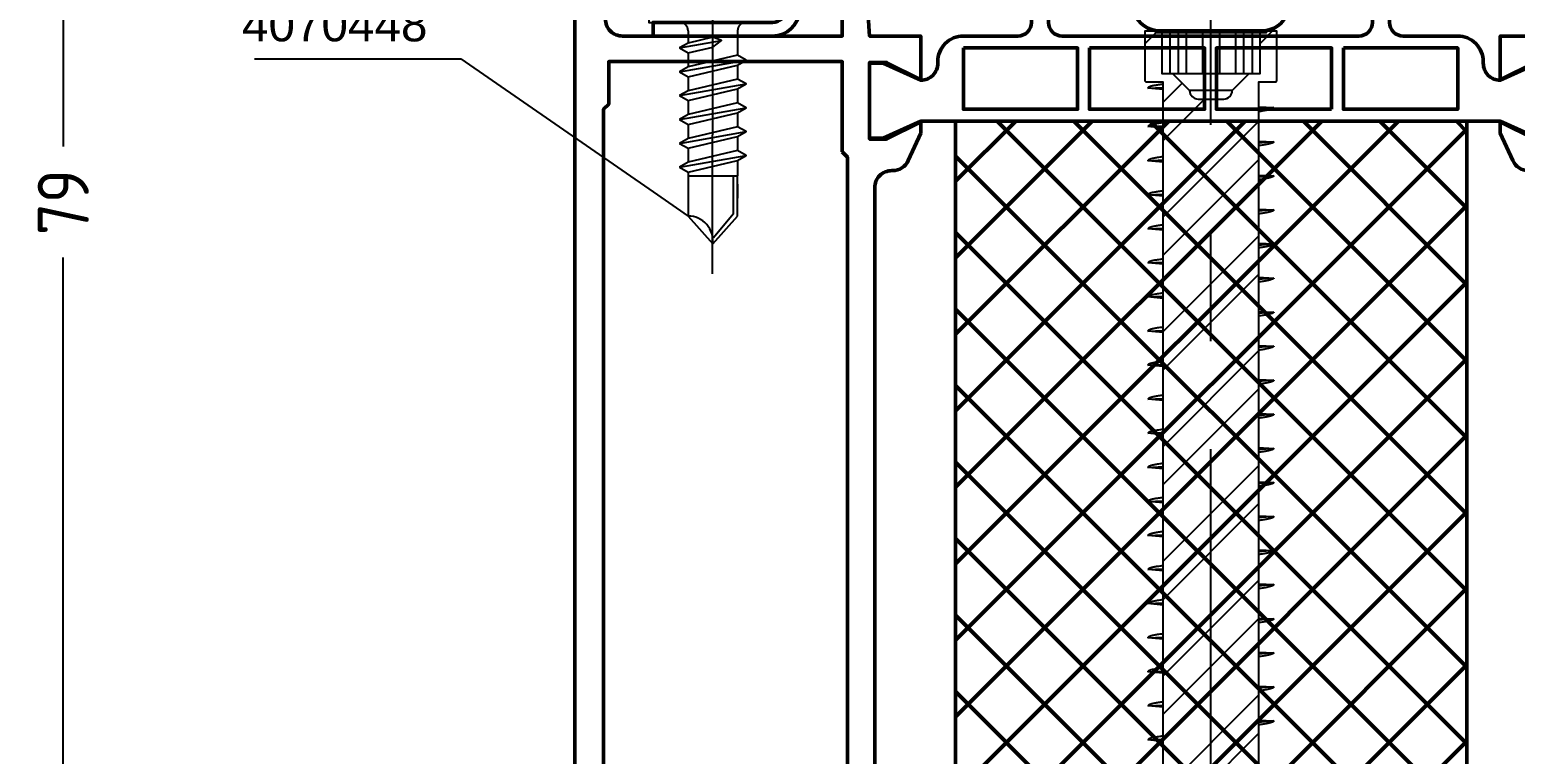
# Model space of a CAD drawing. Header units: millimetres. Extents: x 26 to 164, y 27 to 254.
# Drawn here: x 25.8 to 112.9, y 149.7 to 192.3 of the extents above; entities that cross this region are included whole.
import ezdxf

# ---------------------------------------------------------------- set-up
doc = ezdxf.new("R2010")
doc.units = ezdxf.units.MM
doc.linetypes.add('CENTER', pattern=[50.8, 31.75, -6.35, 6.35, -6.35])
doc.linetypes.add('HIDDEN', pattern=[9.525, 6.35, -3.175])
for name, color, linetype, lineweight in [('AM_5', 3, 'Continuous', 25), ('AM_C', 50, 'Continuous', 50), ('AM_S', 80, 'Continuous', 50), ('Cont2', 2, 'Continuous', 25)]:
    doc.layers.add(name, color=color, linetype=linetype, lineweight=lineweight)
doc.styles.add('HBS_DIMTEXTSTYLE', font='isocp.shx')
doc.styles.add('SWISSL', font='swissl.ttf')
doc.dimstyles.new('Konstruktionsschnitt 1-1$0', dxfattribs={"dimscale": 0, "dimtxt": 3, "dimasz": 1.5, "dimexe": 1.5, "dimexo": 1.5, "dimgap": 1.5, "dimtad": 0, "dimdsep": 46, "dimtxsty": 'HBS_DIMTEXTSTYLE', "dimblk": 'PUNKT', "dimcen": 0, "dimclrd": 3, "dimclre": 3, "dimclrt": 2, "dimadec": 1, "dimazin": 2, "dimtfac": 0.7, "dimtofl": 0, "dimtmove": 0, "dimatfit": 3, "dimfxl": 0, "dimtolj": 1, "dimtzin": 0, "dimarcsym": 0})

# ---------------------------------------------------------------- blocks, each defined once
blk = doc.blocks.new('Würth AMO T2 75x212')
h = blk.add_hatch()
h.set_pattern_fill('ANSI32', color=256, scale=0.5)
h.set_pattern_definition([(45, (-350.1254, -267.85), (-3.367596, 3.367596), []), (45, (-347.8804, -267.85), (-3.367596, 3.367596), [])])
edge = h.paths.add_edge_path()
edge.add_line((-2.805, -157.905), (2.795, -157.905))
edge.add_line((2.795, -157.905), (2.795, -3))
edge.add_line((2.795, -3), (3.8, -3))
edge.add_line((3.8, -3), (3.85, -2.95))
edge.add_line((3.85, -2.95), (3.85, 0))
edge.add_line((3.85, 0), (3.3, 0))
edge.add_line((3.3, 0), (3.25, -0.05))
edge.add_line((3.25, -0.05), (3.25, -0.1))
edge.add_line((3.25, -0.1), (2.884, -0.1))
edge.add_line((2.884, -0.1), (2.884, -2.5))
edge.add_line((2.884, -2.5), (2.25, -2.5))
edge.add_line((2.25, -2.5), (1.25, -3.5))
edge.add_arc((0.75, -3.5), 0.5, 269.99998, 359.99998, ccw=False)
edge.add_line((0.75, -4), (0, -4))
edge.add_line((0, -4), (-0.75, -4))
edge.add_arc((-0.75, -3.5), 0.5, 180, 269.99999, ccw=False)
edge.add_line((-1.25, -3.5), (-2.25, -2.5))
edge.add_line((-2.25, -2.5), (-2.884, -2.5))
edge.add_line((-2.884, -2.5), (-2.884, -0.1))
edge.add_line((-2.884, -0.1), (-3.25, -0.1))
edge.add_line((-3.25, -0.1), (-3.25, -0.05))
edge.add_line((-3.25, -0.05), (-3.3, 0))
edge.add_line((-3.3, 0), (-3.85, 0))
edge.add_line((-3.85, 0), (-3.85, -2.95))
edge.add_line((-3.85, -2.95), (-3.8, -3))
edge.add_line((-3.8, -3), (-2.805, -3))
edge.add_line((-2.805, -3), (-2.805, -157.905))
at = {"linetype": 'CENTER'}
blk.add_line((0, -157.905), (0, 3.219), dxfattribs=at)
for p, q in [((-3.85, 0), (-3.3, 0)), ((-3.85, -2.95), (-3.85, 0)), ((-3.3, 0), (3.3, 0)), ((-3.3, 0), (-3.25, -0.05)), ((-3.25, -0.05), (-3.25, -0.1)), ((-3.25, -0.1), (-2.884, -0.1)), ((-2.884, -0.1), (-2.416, -0.1)), ((-2.884, -0.1), (-2.884, -2.5)), ((-2.416, -0.1), (-2.416, -2.5)), ((-2.416, -0.1), (-1.918, -0.1)), ((-1.918, -0.1), (-1.918, -2.5)), ((-1.918, -0.1), (-1.447, -0.1)), ((-1.447, -0.1), (-1.447, -2.5)), ((-1.447, -0.1), (-0.504, -0.1)), ((-0.504, -0.1), (-0.504, -2.5)), ((-0.504, -0.1), (-0.005, -0.1)), ((-0.005, -0.1), (0.496, -0.1)), ((0.496, -0.1), (0.496, -2.5)), ((0.496, -0.1), (1.44, -0.1)), ((1.44, -0.1), (1.44, -2.5)), ((1.44, -0.1), (1.913, -0.1)), ((1.913, -0.1), (1.913, -2.5)), ((1.913, -0.1), (2.414, -0.1)), ((2.414, -0.1), (2.414, -2.5)), ((2.414, -0.1), (2.884, -0.1)), ((2.884, -0.1), (3.25, -0.1)), ((2.884, -2.5), (2.884, -0.1)), ((3.25, -0.05), (3.3, 0)), ((3.25, -0.1), (3.25, -0.05)), ((3.3, 0), (3.85, 0)), ((3.85, 0), (3.85, -2.95)), ((-2.884, -2.5), (-2.25, -2.5)), ((-2.25, -2.5), (2.25, -2.5)), ((-2.25, -2.5), (-1.25, -3.5)), ((1.25, -3.5), (2.25, -2.5)), ((2.25, -2.5), (2.884, -2.5)), ((-3.8, -3), (-3.85, -2.95)), ((-2.805, -3), (-3.8, -3)), ((-3.698, -3.356), (-2.805, -3.314)), ((-2.805, -3.439), (-3.698, -3.356)), ((-2.805, -3.189), (-2.805, -3)), ((3.8, -3), (2.795, -3)), ((2.795, -3), (2.795, -3.192)), ((2.795, -3), (2.795, -4.461)), ((3.85, -2.95), (3.8, -3)), ((-2.805, -5.45), (-2.805, -3.575)), ((1.25, -3.5), (-1.25, -3.5)), ((-0.75, -4), (0.75, -4)), ((2.795, -4.461), (3.688, -4.503)), ((3.688, -4.503), (2.795, -4.586)), ((2.795, -4.586), (2.795, -6.461)), ((-3.698, -5.617), (-2.805, -5.575)), ((-2.805, -5.7), (-3.698, -5.617)), ((-2.805, -7.45), (-2.805, -5.575)), ((2.795, -6.461), (3.688, -6.503)), ((3.688, -6.503), (2.795, -6.586)), ((2.795, -6.586), (2.795, -8.46)), ((-3.698, -7.617), (-2.805, -7.575)), ((-2.805, -7.7), (-3.698, -7.617)), ((-2.805, -9.449), (-2.805, -7.575)), ((2.795, -8.46), (3.688, -8.502)), ((3.688, -8.502), (2.795, -8.585)), ((2.795, -8.585), (2.795, -10.46)), ((-3.698, -9.617), (-2.805, -9.574)), ((-2.805, -11.449), (-2.805, -9.574)), ((-2.805, -9.699), (-3.698, -9.617)), ((2.795, -10.46), (3.688, -10.502)), ((3.688, -10.502), (2.795, -10.585)), ((2.795, -10.585), (2.795, -12.46)), ((-3.698, -11.616), (-2.805, -11.574)), ((-2.805, -11.699), (-3.698, -11.616)), ((-2.805, -13.449), (-2.805, -11.574)), ((2.795, -12.46), (3.688, -12.502)), ((3.688, -12.502), (2.795, -12.585)), ((2.795, -12.585), (2.795, -14.46)), ((-3.698, -13.616), (-2.805, -13.574)), ((-2.805, -13.699), (-3.698, -13.616)), ((-2.805, -15.448), (-2.805, -13.574)), ((2.795, -14.46), (3.688, -14.502)), ((3.688, -14.502), (2.795, -14.584)), ((2.795, -14.584), (2.795, -16.459)), ((-3.698, -15.616), (-2.805, -15.574)), ((-2.805, -15.699), (-3.698, -15.616)), ((-2.805, -17.448), (-2.805, -15.574)), ((2.795, -16.459), (3.688, -16.501)), ((3.688, -16.501), (2.795, -16.584)), ((2.795, -16.584), (2.795, -18.459)), ((-3.698, -17.615), (-2.805, -17.573)), ((-2.805, -17.698), (-3.698, -17.615)), ((-2.805, -19.448), (-2.805, -17.573)), ((2.795, -18.459), (3.688, -18.501)), ((3.688, -18.501), (2.795, -18.584)), ((2.795, -18.584), (2.795, -20.459)), ((-3.698, -19.615), (-2.805, -19.573)), ((-2.805, -19.698), (-3.698, -19.615)), ((-2.805, -21.448), (-2.805, -19.573)), ((2.795, -20.459), (3.688, -20.501)), ((3.688, -20.501), (2.795, -20.584)), ((2.795, -20.584), (2.795, -22.458)), ((-3.698, -21.615), (-2.805, -21.573)), ((-2.805, -21.698), (-3.698, -21.615)), ((-2.805, -23.447), (-2.805, -21.573)), ((2.795, -22.458), (3.688, -22.501)), ((3.688, -22.501), (2.795, -22.583)), ((2.795, -22.583), (2.795, -24.458)), ((-3.698, -23.615), (-2.805, -23.572)), ((-2.805, -23.698), (-3.698, -23.615)), ((-2.805, -25.447), (-2.805, -23.572)), ((2.795, -24.458), (3.688, -24.5)), ((3.688, -24.5), (2.795, -24.583)), ((2.795, -24.583), (2.795, -26.458)), ((-3.698, -25.614), (-2.805, -25.572)), ((-2.805, -25.697), (-3.698, -25.614)), ((-2.805, -27.447), (-2.805, -25.572)), ((2.795, -26.458), (3.688, -26.5)), ((3.688, -26.5), (2.795, -26.583)), ((2.795, -26.583), (2.795, -28.458)), ((-3.698, -27.614), (-2.805, -27.572)), ((-2.805, -27.697), (-3.698, -27.614)), ((-2.805, -29.447), (-2.805, -27.572)), ((2.795, -28.458), (3.688, -28.5)), ((3.688, -28.5), (2.795, -28.582)), ((2.795, -28.582), (2.795, -30.457)), ((-3.698, -29.614), (-2.805, -29.572)), ((-2.805, -29.697), (-3.698, -29.614)), ((-2.805, -31.446), (-2.805, -29.572)), ((2.795, -30.457), (3.688, -30.499)), ((3.688, -30.499), (2.795, -30.582)), ((2.795, -30.582), (2.795, -32.457)), ((-3.698, -31.613), (-2.805, -31.571)), ((-2.805, -31.696), (-3.698, -31.613)), ((-2.805, -33.446), (-2.805, -31.571)), ((2.795, -32.457), (3.688, -32.499)), ((3.688, -32.499), (2.795, -32.582)), ((2.795, -32.582), (2.795, -34.457)), ((-3.698, -33.613), (-2.805, -33.571)), ((-2.805, -33.696), (-3.698, -33.613)), ((-2.805, -35.446), (-2.805, -33.571)), ((2.795, -34.457), (3.688, -34.499)), ((3.688, -34.499), (2.795, -34.582)), ((2.795, -34.582), (2.795, -36.457)), ((-3.698, -35.613), (-2.805, -35.571)), ((-2.805, -35.696), (-3.698, -35.613)), ((-2.805, -37.445), (-2.805, -35.571)), ((2.795, -36.457), (3.688, -36.499)), ((3.688, -36.499), (2.795, -36.581)), ((2.795, -36.581), (2.795, -38.456)), ((-3.698, -37.613), (-2.805, -37.57)), ((-2.805, -37.696), (-3.698, -37.613)), ((-2.805, -39.445), (-2.805, -37.57)), ((2.795, -38.456), (3.688, -38.498)), ((3.688, -38.498), (2.795, -38.581)), ((2.795, -38.581), (2.795, -40.456)), ((-3.698, -39.612), (-2.805, -39.57)), ((-2.805, -39.695), (-3.698, -39.612)), ((-2.805, -41.445), (-2.805, -39.57)), ((2.795, -40.456), (3.688, -40.498)), ((3.688, -40.498), (2.795, -40.581)), ((2.795, -40.581), (2.795, -42.456)), ((-3.698, -41.612), (-2.805, -41.57)), ((-2.805, -41.695), (-3.698, -41.612)), ((-2.805, -43.445), (-2.805, -41.57))]:
    blk.add_line(p, q)
blk.add_lwpolyline([(-2.805, -157.905), (-2.805, -3), (-3.8, -3), (-3.85, -2.95), (-3.85, 0), (-3.3, 0), (-3.25, -0.05), (-3.25, -0.1), (-2.884, -0.1), (-2.884, -2.5), (-2.25, -2.5), (-1.25, -3.5, 0.414214), (-0.75, -4), (0, -4), (0.75, -4, 0.414214), (1.25, -3.5), (2.25, -2.5), (2.884, -2.5), (2.884, -0.1), (3.25, -0.1), (3.25, -0.05), (3.3, 0), (3.85, 0), (3.85, -2.95), (3.8, -3), (2.795, -3), (2.795, -157.905)], format="xyb")
at = {"flags": 128}
for points in [[(-2.805, -3.129), (-2.875, -3.138), (-2.942, -3.148), (-3.007, -3.157), (-3.069, -3.166), (-3.129, -3.176), (-3.186, -3.185), (-3.24, -3.194), (-3.291, -3.204), (-3.34, -3.213), (-3.385, -3.223), (-3.428, -3.232), (-3.468, -3.242), (-3.504, -3.251), (-3.538, -3.261), (-3.568, -3.27), (-3.595, -3.28), (-3.619, -3.289), (-3.64, -3.299), (-3.658, -3.308), (-3.673, -3.318), (-3.684, -3.327), (-3.692, -3.337), (-3.697, -3.347), (-3.698, -3.356)], [(3.688, -4.503), (3.686, -4.513), (3.681, -4.522), (3.673, -4.532), (3.662, -4.542), (3.647, -4.552), (3.629, -4.561), (3.608, -4.571), (3.584, -4.581), (3.557, -4.591), (3.527, -4.6), (3.493, -4.61), (3.457, -4.62), (3.417, -4.63), (3.375, -4.64), (3.329, -4.65), (3.281, -4.66), (3.23, -4.67), (3.176, -4.68), (3.119, -4.69), (3.059, -4.7), (2.997, -4.71), (2.933, -4.72), (2.865, -4.73), (2.795, -4.74)], [(-2.805, -5.39), (-2.875, -5.399), (-2.942, -5.409), (-3.007, -5.418), (-3.069, -5.427), (-3.129, -5.437), (-3.186, -5.446), (-3.24, -5.455), (-3.291, -5.465), (-3.34, -5.474), (-3.385, -5.483), (-3.428, -5.493), (-3.468, -5.502), (-3.504, -5.512), (-3.538, -5.521), (-3.568, -5.531), (-3.595, -5.54), (-3.619, -5.55), (-3.64, -5.559), (-3.658, -5.569), (-3.673, -5.579), (-3.684, -5.588), (-3.692, -5.598), (-3.697, -5.607), (-3.698, -5.617)], [(3.688, -6.503), (3.686, -6.512), (3.681, -6.522), (3.673, -6.532), (3.662, -6.542), (3.647, -6.551), (3.629, -6.561), (3.608, -6.571), (3.584, -6.581), (3.557, -6.59), (3.527, -6.6), (3.493, -6.61), (3.457, -6.62), (3.417, -6.63), (3.375, -6.64), (3.329, -6.65), (3.281, -6.659), (3.23, -6.669), (3.176, -6.679), (3.119, -6.689), (3.059, -6.699), (2.997, -6.709), (2.933, -6.719), (2.865, -6.729), (2.795, -6.739)], [(-2.805, -7.39), (-2.875, -7.399), (-2.942, -7.408), (-3.007, -7.418), (-3.069, -7.427), (-3.129, -7.436), (-3.186, -7.446), (-3.24, -7.455), (-3.291, -7.464), (-3.34, -7.474), (-3.385, -7.483), (-3.428, -7.493), (-3.468, -7.502), (-3.504, -7.512), (-3.538, -7.521), (-3.568, -7.531), (-3.595, -7.54), (-3.619, -7.55), (-3.64, -7.559), (-3.658, -7.569), (-3.673, -7.578), (-3.684, -7.588), (-3.692, -7.598), (-3.697, -7.607), (-3.698, -7.617)], [(3.688, -8.502), (3.686, -8.512), (3.681, -8.522), (3.673, -8.532), (3.662, -8.541), (3.647, -8.551), (3.629, -8.561), (3.608, -8.571), (3.584, -8.58), (3.557, -8.59), (3.527, -8.6), (3.493, -8.61), (3.457, -8.62), (3.417, -8.629), (3.375, -8.639), (3.329, -8.649), (3.281, -8.659), (3.23, -8.669), (3.176, -8.679), (3.119, -8.689), (3.059, -8.699), (2.997, -8.709), (2.933, -8.719), (2.865, -8.729), (2.795, -8.739)], [(-2.805, -9.389), (-2.875, -9.399), (-2.942, -9.408), (-3.007, -9.417), (-3.069, -9.427), (-3.129, -9.436), (-3.186, -9.445), (-3.24, -9.455), (-3.291, -9.464), (-3.34, -9.474), (-3.385, -9.483), (-3.428, -9.492), (-3.468, -9.502), (-3.504, -9.511), (-3.538, -9.521), (-3.568, -9.53), (-3.595, -9.54), (-3.619, -9.549), (-3.64, -9.559), (-3.658, -9.568), (-3.673, -9.578), (-3.684, -9.588), (-3.692, -9.597), (-3.697, -9.607), (-3.698, -9.617)], [(3.688, -10.502), (3.686, -10.512), (3.681, -10.522), (3.673, -10.531), (3.662, -10.541), (3.647, -10.551), (3.629, -10.56), (3.608, -10.57), (3.584, -10.58), (3.557, -10.59), (3.527, -10.6), (3.493, -10.609), (3.457, -10.619), (3.417, -10.629), (3.375, -10.639), (3.329, -10.649), (3.281, -10.659), (3.23, -10.669), (3.176, -10.679), (3.119, -10.689), (3.059, -10.699), (2.997, -10.709), (2.933, -10.719), (2.865, -10.729), (2.795, -10.739)], [(-2.805, -11.389), (-2.875, -11.398), (-2.942, -11.408), (-3.007, -11.417), (-3.069, -11.426), (-3.129, -11.436), (-3.186, -11.445), (-3.24, -11.454), (-3.291, -11.464), (-3.34, -11.473), (-3.385, -11.483), (-3.428, -11.492), (-3.468, -11.502), (-3.504, -11.511), (-3.538, -11.521), (-3.568, -11.53), (-3.595, -11.54), (-3.619, -11.549), (-3.64, -11.559), (-3.658, -11.568), (-3.673, -11.578), (-3.684, -11.587), (-3.692, -11.597), (-3.697, -11.607), (-3.698, -11.616)], [(3.688, -12.502), (3.686, -12.512), (3.681, -12.521), (3.673, -12.531), (3.662, -12.541), (3.647, -12.55), (3.629, -12.56), (3.608, -12.57), (3.584, -12.58), (3.557, -12.59), (3.527, -12.599), (3.493, -12.609), (3.457, -12.619), (3.417, -12.629), (3.375, -12.639), (3.329, -12.649), (3.281, -12.659), (3.23, -12.669), (3.176, -12.678), (3.119, -12.688), (3.059, -12.698), (2.997, -12.708), (2.933, -12.718), (2.865, -12.728), (2.795, -12.738)], [(-2.805, -13.389), (-2.875, -13.398), (-2.942, -13.407), (-3.007, -13.417), (-3.069, -13.426), (-3.129, -13.435), (-3.186, -13.445), (-3.24, -13.454), (-3.291, -13.464), (-3.34, -13.473), (-3.385, -13.482), (-3.428, -13.492), (-3.468, -13.501), (-3.504, -13.511), (-3.538, -13.52), (-3.568, -13.53), (-3.595, -13.539), (-3.619, -13.549), (-3.64, -13.558), (-3.658, -13.568), (-3.673, -13.577), (-3.684, -13.587), (-3.692, -13.597), (-3.697, -13.606), (-3.698, -13.616)], [(3.688, -14.502), (3.686, -14.511), (3.681, -14.521), (3.673, -14.531), (3.662, -14.54), (3.647, -14.55), (3.629, -14.56), (3.608, -14.57), (3.584, -14.579), (3.557, -14.589), (3.527, -14.599), (3.493, -14.609), (3.457, -14.619), (3.417, -14.629), (3.375, -14.639), (3.329, -14.648), (3.281, -14.658), (3.23, -14.668), (3.176, -14.678), (3.119, -14.688), (3.059, -14.698), (2.997, -14.708), (2.933, -14.718), (2.865, -14.728), (2.795, -14.738)], [(-2.805, -15.389), (-2.875, -15.398), (-2.942, -15.407), (-3.007, -15.416), (-3.069, -15.426), (-3.129, -15.435), (-3.186, -15.445), (-3.24, -15.454), (-3.291, -15.463), (-3.34, -15.473), (-3.385, -15.482), (-3.428, -15.492), (-3.468, -15.501), (-3.504, -15.51), (-3.538, -15.52), (-3.568, -15.529), (-3.595, -15.539), (-3.619, -15.548), (-3.64, -15.558), (-3.658, -15.568), (-3.673, -15.577), (-3.684, -15.587), (-3.692, -15.596), (-3.697, -15.606), (-3.698, -15.616)], [(3.688, -16.501), (3.686, -16.511), (3.681, -16.521), (3.673, -16.53), (3.662, -16.54), (3.647, -16.55), (3.629, -16.56), (3.608, -16.569), (3.584, -16.579), (3.557, -16.589), (3.527, -16.599), (3.493, -16.609), (3.457, -16.619), (3.417, -16.628), (3.375, -16.638), (3.329, -16.648), (3.281, -16.658), (3.23, -16.668), (3.176, -16.678), (3.119, -16.688), (3.059, -16.698), (2.997, -16.708), (2.933, -16.718), (2.865, -16.728), (2.795, -16.738)], [(-2.805, -17.388), (-2.875, -17.398), (-2.942, -17.407), (-3.007, -17.416), (-3.069, -17.426), (-3.129, -17.435), (-3.186, -17.444), (-3.24, -17.454), (-3.291, -17.463), (-3.34, -17.472), (-3.385, -17.482), (-3.428, -17.491), (-3.468, -17.501), (-3.504, -17.51), (-3.538, -17.52), (-3.568, -17.529), (-3.595, -17.539), (-3.619, -17.548), (-3.64, -17.558), (-3.658, -17.567), (-3.673, -17.577), (-3.684, -17.587), (-3.692, -17.596), (-3.697, -17.606), (-3.698, -17.615)], [(3.688, -18.501), (3.686, -18.511), (3.681, -18.52), (3.673, -18.53), (3.662, -18.54), (3.647, -18.55), (3.629, -18.559), (3.608, -18.569), (3.584, -18.579), (3.557, -18.589), (3.527, -18.599), (3.493, -18.608), (3.457, -18.618), (3.417, -18.628), (3.375, -18.638), (3.329, -18.648), (3.281, -18.658), (3.23, -18.668), (3.176, -18.678), (3.119, -18.688), (3.059, -18.698), (2.997, -18.708), (2.933, -18.718), (2.865, -18.728), (2.795, -18.738)], [(-2.805, -19.388), (-2.875, -19.397), (-2.942, -19.407), (-3.007, -19.416), (-3.069, -19.425), (-3.129, -19.435), (-3.186, -19.444), (-3.24, -19.453), (-3.291, -19.463), (-3.34, -19.472), (-3.385, -19.482), (-3.428, -19.491), (-3.468, -19.5), (-3.504, -19.51), (-3.538, -19.519), (-3.568, -19.529), (-3.595, -19.538), (-3.619, -19.548), (-3.64, -19.557), (-3.658, -19.567), (-3.673, -19.577), (-3.684, -19.586), (-3.692, -19.596), (-3.697, -19.605), (-3.698, -19.615)], [(3.688, -20.501), (3.686, -20.51), (3.681, -20.52), (3.673, -20.53), (3.662, -20.54), (3.647, -20.549), (3.629, -20.559), (3.608, -20.569), (3.584, -20.579), (3.557, -20.588), (3.527, -20.598), (3.493, -20.608), (3.457, -20.618), (3.417, -20.628), (3.375, -20.638), (3.329, -20.648), (3.281, -20.658), (3.23, -20.667), (3.176, -20.677), (3.119, -20.687), (3.059, -20.697), (2.997, -20.707), (2.933, -20.717), (2.865, -20.727), (2.795, -20.737)], [(-2.805, -21.388), (-2.875, -21.397), (-2.942, -21.406), (-3.007, -21.416), (-3.069, -21.425), (-3.129, -21.434), (-3.186, -21.444), (-3.24, -21.453), (-3.291, -21.462), (-3.34, -21.472), (-3.385, -21.481), (-3.428, -21.491), (-3.468, -21.5), (-3.504, -21.51), (-3.538, -21.519), (-3.568, -21.529), (-3.595, -21.538), (-3.619, -21.548), (-3.64, -21.557), (-3.658, -21.567), (-3.673, -21.576), (-3.684, -21.586), (-3.692, -21.596), (-3.697, -21.605), (-3.698, -21.615)], [(3.688, -22.501), (3.686, -22.51), (3.681, -22.52), (3.673, -22.53), (3.662, -22.539), (3.647, -22.549), (3.629, -22.559), (3.608, -22.569), (3.584, -22.578), (3.557, -22.588), (3.527, -22.598), (3.493, -22.608), (3.457, -22.618), (3.417, -22.628), (3.375, -22.637), (3.329, -22.647), (3.281, -22.657), (3.23, -22.667), (3.176, -22.677), (3.119, -22.687), (3.059, -22.697), (2.997, -22.707), (2.933, -22.717), (2.865, -22.727), (2.795, -22.737)], [(-2.805, -23.387), (-2.875, -23.397), (-2.942, -23.406), (-3.007, -23.415), (-3.069, -23.425), (-3.129, -23.434), (-3.186, -23.443), (-3.24, -23.453), (-3.291, -23.462), (-3.34, -23.472), (-3.385, -23.481), (-3.428, -23.49), (-3.468, -23.5), (-3.504, -23.509), (-3.538, -23.519), (-3.568, -23.528), (-3.595, -23.538), (-3.619, -23.547), (-3.64, -23.557), (-3.658, -23.566), (-3.673, -23.576), (-3.684, -23.586), (-3.692, -23.595), (-3.697, -23.605), (-3.698, -23.615)], [(3.688, -24.5), (3.686, -24.51), (3.681, -24.52), (3.673, -24.529), (3.662, -24.539), (3.647, -24.549), (3.629, -24.559), (3.608, -24.568), (3.584, -24.578), (3.557, -24.588), (3.527, -24.598), (3.493, -24.608), (3.457, -24.617), (3.417, -24.627), (3.375, -24.637), (3.329, -24.647), (3.281, -24.657), (3.23, -24.667), (3.176, -24.677), (3.119, -24.687), (3.059, -24.697), (2.997, -24.707), (2.933, -24.717), (2.865, -24.727), (2.795, -24.737)], [(-2.805, -25.387), (-2.875, -25.396), (-2.942, -25.406), (-3.007, -25.415), (-3.069, -25.424), (-3.129, -25.434), (-3.186, -25.443), (-3.24, -25.452), (-3.291, -25.462), (-3.34, -25.471), (-3.385, -25.481), (-3.428, -25.49), (-3.468, -25.5), (-3.504, -25.509), (-3.538, -25.519), (-3.568, -25.528), (-3.595, -25.538), (-3.619, -25.547), (-3.64, -25.557), (-3.658, -25.566), (-3.673, -25.576), (-3.684, -25.585), (-3.692, -25.595), (-3.697, -25.605), (-3.698, -25.614)], [(3.688, -26.5), (3.686, -26.51), (3.681, -26.519), (3.673, -26.529), (3.662, -26.539), (3.647, -26.548), (3.629, -26.558), (3.608, -26.568), (3.584, -26.578), (3.557, -26.588), (3.527, -26.597), (3.493, -26.607), (3.457, -26.617), (3.417, -26.627), (3.375, -26.637), (3.329, -26.647), (3.281, -26.657), (3.23, -26.667), (3.176, -26.677), (3.119, -26.686), (3.059, -26.696), (2.997, -26.706), (2.933, -26.716), (2.865, -26.726), (2.795, -26.736)], [(-2.805, -27.387), (-2.875, -27.396), (-2.942, -27.405), (-3.007, -27.415), (-3.069, -27.424), (-3.129, -27.433), (-3.186, -27.443), (-3.24, -27.452), (-3.291, -27.462), (-3.34, -27.471), (-3.385, -27.48), (-3.428, -27.49), (-3.468, -27.499), (-3.504, -27.509), (-3.538, -27.518), (-3.568, -27.528), (-3.595, -27.537), (-3.619, -27.547), (-3.64, -27.556), (-3.658, -27.566), (-3.673, -27.576), (-3.684, -27.585), (-3.692, -27.595), (-3.697, -27.604), (-3.698, -27.614)], [(3.688, -28.5), (3.686, -28.509), (3.681, -28.519), (3.673, -28.529), (3.662, -28.538), (3.647, -28.548), (3.629, -28.558), (3.608, -28.568), (3.584, -28.578), (3.557, -28.587), (3.527, -28.597), (3.493, -28.607), (3.457, -28.617), (3.417, -28.627), (3.375, -28.637), (3.329, -28.646), (3.281, -28.656), (3.23, -28.666), (3.176, -28.676), (3.119, -28.686), (3.059, -28.696), (2.997, -28.706), (2.933, -28.716), (2.865, -28.726), (2.795, -28.736)], [(-2.805, -29.387), (-2.875, -29.396), (-2.942, -29.405), (-3.007, -29.415), (-3.069, -29.424), (-3.129, -29.433), (-3.186, -29.443), (-3.24, -29.452), (-3.291, -29.461), (-3.34, -29.471), (-3.385, -29.48), (-3.428, -29.49), (-3.468, -29.499), (-3.504, -29.509), (-3.538, -29.518), (-3.568, -29.527), (-3.595, -29.537), (-3.619, -29.547), (-3.64, -29.556), (-3.658, -29.566), (-3.673, -29.575), (-3.684, -29.585), (-3.692, -29.594), (-3.697, -29.604), (-3.698, -29.614)], [(3.688, -30.499), (3.686, -30.509), (3.681, -30.519), (3.673, -30.528), (3.662, -30.538), (3.647, -30.548), (3.629, -30.558), (3.608, -30.567), (3.584, -30.577), (3.557, -30.587), (3.527, -30.597), (3.493, -30.607), (3.457, -30.617), (3.417, -30.626), (3.375, -30.636), (3.329, -30.646), (3.281, -30.656), (3.23, -30.666), (3.176, -30.676), (3.119, -30.686), (3.059, -30.696), (2.997, -30.706), (2.933, -30.716), (2.865, -30.726), (2.795, -30.736)], [(-2.805, -31.386), (-2.875, -31.396), (-2.942, -31.405), (-3.007, -31.414), (-3.069, -31.424), (-3.129, -31.433), (-3.186, -31.442), (-3.24, -31.452), (-3.291, -31.461), (-3.34, -31.47), (-3.385, -31.48), (-3.428, -31.489), (-3.468, -31.499), (-3.504, -31.508), (-3.538, -31.518), (-3.568, -31.527), (-3.595, -31.537), (-3.619, -31.546), (-3.64, -31.556), (-3.658, -31.565), (-3.673, -31.575), (-3.684, -31.585), (-3.692, -31.594), (-3.697, -31.604), (-3.698, -31.613)], [(3.688, -32.499), (3.686, -32.509), (3.681, -32.519), (3.673, -32.528), (3.662, -32.538), (3.647, -32.548), (3.629, -32.557), (3.608, -32.567), (3.584, -32.577), (3.557, -32.587), (3.527, -32.597), (3.493, -32.606), (3.457, -32.616), (3.417, -32.626), (3.375, -32.636), (3.329, -32.646), (3.281, -32.656), (3.23, -32.666), (3.176, -32.676), (3.119, -32.686), (3.059, -32.696), (2.997, -32.706), (2.933, -32.716), (2.865, -32.726), (2.795, -32.736)], [(-2.805, -33.386), (-2.875, -33.395), (-2.942, -33.405), (-3.007, -33.414), (-3.069, -33.423), (-3.129, -33.433), (-3.186, -33.442), (-3.24, -33.451), (-3.291, -33.461), (-3.34, -33.47), (-3.385, -33.48), (-3.428, -33.489), (-3.468, -33.498), (-3.504, -33.508), (-3.538, -33.517), (-3.568, -33.527), (-3.595, -33.536), (-3.619, -33.546), (-3.64, -33.556), (-3.658, -33.565), (-3.673, -33.575), (-3.684, -33.584), (-3.692, -33.594), (-3.697, -33.604), (-3.698, -33.613)], [(3.688, -34.499), (3.686, -34.509), (3.681, -34.518), (3.673, -34.528), (3.662, -34.538), (3.647, -34.547), (3.629, -34.557), (3.608, -34.567), (3.584, -34.577), (3.557, -34.586), (3.527, -34.596), (3.493, -34.606), (3.457, -34.616), (3.417, -34.626), (3.375, -34.636), (3.329, -34.646), (3.281, -34.656), (3.23, -34.665), (3.176, -34.675), (3.119, -34.685), (3.059, -34.695), (2.997, -34.705), (2.933, -34.715), (2.865, -34.725), (2.795, -34.735)], [(-2.805, -35.386), (-2.875, -35.395), (-2.942, -35.404), (-3.007, -35.414), (-3.069, -35.423), (-3.129, -35.432), (-3.186, -35.442), (-3.24, -35.451), (-3.291, -35.46), (-3.34, -35.47), (-3.385, -35.479), (-3.428, -35.489), (-3.468, -35.498), (-3.504, -35.508), (-3.538, -35.517), (-3.568, -35.527), (-3.595, -35.536), (-3.619, -35.546), (-3.64, -35.555), (-3.658, -35.565), (-3.673, -35.574), (-3.684, -35.584), (-3.692, -35.594), (-3.697, -35.603), (-3.698, -35.613)], [(3.688, -36.499), (3.686, -36.508), (3.681, -36.518), (3.673, -36.528), (3.662, -36.537), (3.647, -36.547), (3.629, -36.557), (3.608, -36.567), (3.584, -36.576), (3.557, -36.586), (3.527, -36.596), (3.493, -36.606), (3.457, -36.616), (3.417, -36.626), (3.375, -36.635), (3.329, -36.645), (3.281, -36.655), (3.23, -36.665), (3.176, -36.675), (3.119, -36.685), (3.059, -36.695), (2.997, -36.705), (2.933, -36.715), (2.865, -36.725), (2.795, -36.735)], [(-2.805, -37.385), (-2.875, -37.395), (-2.942, -37.404), (-3.007, -37.413), (-3.069, -37.423), (-3.129, -37.432), (-3.186, -37.441), (-3.24, -37.451), (-3.291, -37.46), (-3.34, -37.47), (-3.385, -37.479), (-3.428, -37.488), (-3.468, -37.498), (-3.504, -37.507), (-3.538, -37.517), (-3.568, -37.526), (-3.595, -37.536), (-3.619, -37.545), (-3.64, -37.555), (-3.658, -37.565), (-3.673, -37.574), (-3.684, -37.584), (-3.692, -37.593), (-3.697, -37.603), (-3.698, -37.613)], [(3.688, -38.498), (3.686, -38.508), (3.681, -38.518), (3.673, -38.527), (3.662, -38.537), (3.647, -38.547), (3.629, -38.557), (3.608, -38.566), (3.584, -38.576), (3.557, -38.586), (3.527, -38.596), (3.493, -38.606), (3.457, -38.615), (3.417, -38.625), (3.375, -38.635), (3.329, -38.645), (3.281, -38.655), (3.23, -38.665), (3.176, -38.675), (3.119, -38.685), (3.059, -38.695), (2.997, -38.705), (2.933, -38.715), (2.865, -38.725), (2.795, -38.735)], [(-2.805, -39.385), (-2.875, -39.394), (-2.942, -39.404), (-3.007, -39.413), (-3.069, -39.422), (-3.129, -39.432), (-3.186, -39.441), (-3.24, -39.451), (-3.291, -39.46), (-3.34, -39.469), (-3.385, -39.479), (-3.428, -39.488), (-3.468, -39.498), (-3.504, -39.507), (-3.538, -39.517), (-3.568, -39.526), (-3.595, -39.536), (-3.619, -39.545), (-3.64, -39.555), (-3.658, -39.564), (-3.673, -39.574), (-3.684, -39.583), (-3.692, -39.593), (-3.697, -39.603), (-3.698, -39.612)], [(3.688, -40.498), (3.686, -40.508), (3.681, -40.517), (3.673, -40.527), (3.662, -40.537), (3.647, -40.547), (3.629, -40.556), (3.608, -40.566), (3.584, -40.576), (3.557, -40.586), (3.527, -40.595), (3.493, -40.605), (3.457, -40.615), (3.417, -40.625), (3.375, -40.635), (3.329, -40.645), (3.281, -40.655), (3.23, -40.665), (3.176, -40.675), (3.119, -40.685), (3.059, -40.695), (2.997, -40.705), (2.933, -40.715), (2.865, -40.725), (2.795, -40.735)], [(-2.805, -41.385), (-2.875, -41.394), (-2.942, -41.404), (-3.007, -41.413), (-3.069, -41.422), (-3.129, -41.432), (-3.186, -41.441), (-3.24, -41.45), (-3.291, -41.46), (-3.34, -41.469), (-3.385, -41.478), (-3.428, -41.488), (-3.468, -41.497), (-3.504, -41.507), (-3.538, -41.516), (-3.568, -41.526), (-3.595, -41.535), (-3.619, -41.545), (-3.64, -41.554), (-3.658, -41.564), (-3.673, -41.574), (-3.684, -41.583), (-3.692, -41.593), (-3.697, -41.602), (-3.698, -41.612)]]:
    blk.add_lwpolyline(points, dxfattribs=at)
for centre, start, end in [((-0.75, -3.5), 179.99999, 269.99999), ((0.75, -3.5), 269.99999, 359.99999)]:
    blk.add_arc(centre, 0.5, start, end)
blk = doc.blocks.new('PUNKT')
at = {"color": 0, "linetype": 'Continuous'}
blk.add_line((-0.5, 0), (-1, 0), dxfattribs=at)
at = {"color": 0, "linetype": 'Continuous', "const_width": 0.5}
blk.add_lwpolyline([(-0.25, 0, 1), (0.25, 0, 1)], format="xyb", close=True, dxfattribs=at)
blk = doc.blocks.new('*D21')
at = {"layer": 'AM_5', "color": 3, "lineweight": -2, "transparency": 16777216}
for p, q in [((57.341, 221.384), (26.241, 221.384)), ((27.741, 219.884), (27.741, 185.392)), ((27.741, 143.884), (27.741, 178.877)), ((56.241, 142.384), (26.241, 142.384))]:
    blk.add_line(p, q, dxfattribs=at)
at = {"layer": 'AM_5', "color": 3, "lineweight": -2, "transparency": 16777216, "xscale": 1.5, "yscale": 1.5, "zscale": 1.5}
for p, rotation in [((27.741, 221.384), 90), ((27.741, 142.384), 270)]:
    blk.add_blockref('PUNKT', p, dxfattribs=dict(at, rotation=rotation))
at = {"layer": 'AM_5', "color": 2, "transparency": 16777216, "insert": (27.741, 182.134), "char_height": 3, "attachment_point": 5, "rotation": 90, "style": 'HBS_DIMTEXTSTYLE'}
blk.add_mtext('\\A1;79', dxfattribs=at)
blk = doc.blocks.new('WS4070448')
at = {"linetype": 'CENTER'}
blk.add_line((46.715, 172.661), (46.731, 191.721), dxfattribs=at)
at = {"linetype": 'HIDDEN'}
for p, q in [((45.759, 188.755), (45.759, 190.139)), ((46.171, 188.755), (46.171, 190.028)), ((47.29, 188.755), (47.29, 190.028)), ((47.703, 188.755), (47.703, 190.139))]:
    blk.add_line(p, q, dxfattribs=at)
for p, q in [((45.281, 178.421), (45.281, 176.058)), ((45.281, 178.421), (48.181, 178.421)), ((48.181, 176.058), (48.181, 178.421)), ((45.281, 176.058), (46.731, 174.421)), ((46.731, 174.421), (48.181, 176.058))]:
    blk.add_line(p, q)
blk.add_lwpolyline([(50.054, 189.175, 0.314856), (43.408, 189.175, 0.244912), (42.981, 188.355), (42.981, 187.421), (50.481, 187.421), (50.481, 188.355, 0.244912), (50.054, 189.175, 0.138291)], format="xyb")
for points in [[(45.081, 189.982), (45.081, 188.755)], [(48.381, 189.982), (48.381, 188.755)], [(45.081, 188.755), (46.731, 188.312)], [(48.381, 188.755), (46.731, 188.312)]]:
    blk.add_lwpolyline(points, dxfattribs=at)
for points in [[(44.781, 185.921), (45.281, 185.633), (46.731, 185.976), (47.231, 186.353), (46.731, 186.554), (45.281, 186.21)], [(44.781, 184.521), (45.281, 184.233), (48.181, 184.92), (48.681, 185.209), (48.181, 185.498), (45.281, 184.81)], [(44.781, 183.121), (45.281, 182.833), (48.181, 183.52), (48.681, 183.809), (48.181, 184.098), (45.281, 183.41)], [(44.781, 181.721), (45.281, 181.433), (48.181, 182.12), (48.681, 182.409), (48.181, 182.698), (45.281, 182.01)], [(44.781, 180.321), (45.281, 180.033), (48.181, 180.72), (48.681, 181.009), (48.181, 181.298), (45.281, 180.61)], [(44.781, 178.921), (45.281, 178.633), (48.181, 179.32), (48.681, 179.609), (48.181, 179.898), (45.281, 179.21)]]:
    blk.add_lwpolyline(points, close=True)
for points in [[(45.281, 186.921), (45.281, 186.21)], [(48.181, 186.921), (48.181, 185.498)], [(44.781, 185.921), (47.231, 186.353)], [(45.281, 185.633), (45.281, 185.21)], [(45.281, 185.633), (45.281, 184.81)], [(45.281, 185.633), (45.281, 184.81)], [(44.781, 184.521), (48.681, 185.209)], [(48.181, 184.92), (48.181, 184.098)], [(45.281, 184.233), (45.281, 183.41)], [(44.781, 183.121), (48.681, 183.809)], [(48.181, 183.52), (48.181, 182.698)], [(44.781, 181.721), (48.681, 182.409)], [(45.281, 182.833), (45.281, 182.01)], [(45.281, 181.433), (45.281, 180.61)], [(48.181, 182.12), (48.181, 181.298)], [(44.781, 180.321), (48.681, 181.009)], [(48.181, 180.72), (48.181, 179.898)], [(44.781, 178.921), (48.681, 179.609)], [(45.281, 180.033), (45.281, 179.21)], [(48.181, 179.32), (48.181, 178.421)], [(45.281, 178.633), (45.281, 178.421)], [(47.931, 178.421), (47.931, 176.174), (46.764, 174.776)], [(48.181, 177.92), (48.181, 177.098)], [(45.281, 177.233), (45.281, 176.41)]]:
    blk.add_lwpolyline(points)
for centre, radius, start, end in [((45.141, 191.259), 1.279, 267.28485, 298.88724), ((46.731, 192.914), 2.94, 250.69884, 289.30116), ((48.32, 191.259), 1.279, 241.11276, 272.71515), ((45.42, 189.912), 1.206, 253.66426, 286.33574), ((46.731, 198.836), 10.128, 264.49478, 275.50522), ((48.042, 189.912), 1.206, 253.66426, 286.33574)]:
    blk.add_arc(centre, radius, start, end, dxfattribs=at)
for centre, radius, start, end in [((44.781, 186.921), 0.5, 0, 90), ((48.681, 186.921), 0.5, 90, 180), ((45.272, 174.589), 1.468, 353.42435, 89.66881)]:
    blk.add_arc(centre, radius, start, end)
blk = doc.blocks.new('*S56')
at = {"layer": 'AM_5', "color": 3}
for p, q in [((38.959, 190.543), (51.063, 190.543)), ((51.063, 190.543), (62.339, 182.743))]:
    blk.add_line(p, q, dxfattribs=at)
at = {"layer": 'AM_5', "color": 3, "linetype": 'Continuous'}
blk.add_line((62.339, 182.743), (64.395, 181.321), dxfattribs=at)
at = {"layer": 'AM_5', "color": 2, "insert": (49.104, 191.543), "char_height": 2, "attachment_point": 9, "style": 'SWISSL'}
blk.add_mtext('4070448', dxfattribs=at)
blk = doc.blocks.new('WI4090186')
at = {"layer": 'AM_C'}
h = blk.add_hatch(dxfattribs=at)
h.set_pattern_fill('ANSI37', color=256)
h.paths.add_polyline_path([(0, 0), (30, 0), (30, 61.18), (0, 61.18)])
blk.add_lwpolyline([(0, 0), (30, 0), (30, 61.18), (0, 61.18), (0, 0)], close=True, dxfattribs=at)
blk = doc.blocks.new('WI1927527')
for points in [[(20.3, 43.8), (19.566, 42.186, -0.294108), (18.656, 41.6), (18.6, 41.6, 0.414214), (17.6, 40.6), (17.6, -11.6, 0.414214), (18.6, -12.6), (18.656, -12.6, -0.294108), (19.566, -13.186), (20.3, -14.8), (20.3, -15.5), (18.1, -14.5), (17.3, -14.5), (17.3, -18.9), (18.1, -18.9), (20.3, -17.9), (20.3, -20.5), (17.3, -20.5), (17.079, -23.8), (18.386, -23.8), (17.949, -25), (15, -25, -0.414214), (14, -24), (14, -23.5), (15.7, -23.5), (15.7, -20.5), (4.8, -20.5), (4.8, 0.5), (2, 0.5, 0.162278), (0.8, 0.1), (0, 0.5), (0, 79), (4.3, 79), (4.3, 76.5), (3.3, 76.5), (3.3, 77.5), (2.1, 77.5, 0.414214), (1.3, 76.7), (1.3, 72.3, 0.414214), (2.1, 71.5), (3.3, 71.5), (3.3, 72.5), (4.3, 72.5), (4.3, 69), (3.3, 69), (3.3, 70), (1.8, 70), (1.8, 50.5, 0.414214), (2.8, 49.5), (15.7, 49.5), (15.7, 52.5), (14, 52.5), (14, 53, -0.414214), (15, 54), (17.949, 54), (18.386, 52.8), (17.079, 52.8), (17.3, 49.5), (20.3, 49.5), (20.3, 46.9), (18.1, 47.9), (17.3, 47.9), (17.3, 43.5), (18.1, 43.5), (20.3, 44.5), (20.3, 43.8)], [(54.3, 46.9), (54.3, 46.95), (56.3, 47.95), (57.3, 47.95), (57.3, 43.45), (56.3, 43.45), (54.3, 44.45), (54.3, 44.5), (20.3, 44.5), (20.3, 44.45), (18.3, 43.45), (17.3, 43.45), (17.3, 47.95), (18.3, 47.95), (20.3, 46.95), (20.3, 46.9, 0.414214), (21.3, 47.9), (21.3, 48, -0.414214), (22.8, 49.5), (26, 49.5, 0.414214), (26.8, 50.3), (26.8, 52.7), (25.3, 52.7), (25.3, 53, -0.414214), (26.1, 53.8), (27.8, 53.8), (27.8, 50.3, 0.414214), (28.6, 49.5), (46, 49.5, 0.414214), (46.8, 50.3), (46.8, 53.8), (48.5, 53.8, -0.414214), (49.3, 53), (49.3, 52.7), (47.8, 52.7), (47.8, 50.3, 0.414214), (48.6, 49.5), (51.8, 49.5, -0.414214), (53.3, 48), (53.3, 47.9, 0.414214), (54.3, 46.9)], [(54.3, -14.8), (54.3, -15.5), (56.5, -14.5), (57.3, -14.5), (57.3, -18.9), (56.5, -18.9), (54.3, -17.9), (54.3, -20.5), (57.3, -20.5), (57.521, -23.8), (56.214, -23.8), (56.651, -25), (59.8, -25, 0.414214), (60.8, -24), (60.8, -23.5), (58.9, -23.5), (58.9, -20.5), (72.1, -20.5, -0.414214), (73.1, -21.5), (73.1, -23.5), (71.3, -23.5), (71.088, -24.012), (71.49, -24.414, 0.198912), (72.904, -25), (74.8, -25), (74.8, 54), (72.904, 54, 0.198912), (71.49, 53.414), (71.088, 53.012), (71.3, 52.5), (73.1, 52.5), (73.1, 50.5, -0.414214), (72.1, 49.5), (58.9, 49.5), (58.9, 52.5), (60.8, 52.5), (60.8, 53, 0.414214), (59.8, 54), (56.651, 54), (56.214, 52.8), (57.521, 52.8), (57.3, 49.5), (54.3, 49.5), (54.3, 46.9), (56.5, 47.9), (57.3, 47.9), (57.3, 43.5), (56.5, 43.5), (54.3, 44.5), (54.3, 43.8), (55.034, 42.186, 0.294108), (55.944, 41.6), (56, 41.6, -0.414214), (57, 40.6), (57, -11.6, -0.414214), (56, -12.6), (55.944, -12.6, 0.294108), (55.034, -13.186), (54.3, -14.8)], [(15.7, 42.7), (15.7, 48), (2, 48), (2, 45.5), (1.7, 45.2), (1.7, 5), (2, 4.7), (2, 2.2), (5.5, 2.2, -0.414214), (6.5, 1.2), (6.5, -19), (15.7, -19), (15.7, -13.7), (16, -13.4), (16, 42.4), (15.7, 42.7)], [(54.3, -17.9, 0.414212), (53.5, -18.7), (53.5, -19.5, -0.414214), (52.5, -20.5), (22.1, -20.5, -0.414214), (21.1, -19.5), (21.1, -18.7, 0.414214), (20.3, -17.9), (20.3, -17.95), (18.3, -18.95), (17.3, -18.95), (17.3, -14.45), (18.3, -14.45), (20.3, -15.45), (20.3, -15.5), (24.389, -17.861, 0.127536), (26.808, -18.53), (37.3, -18.7), (47.792, -18.53, 0.127536), (50.211, -17.861), (54.3, -15.5), (54.3, -15.45), (56.3, -14.45), (57.3, -14.45), (57.3, -18.95), (56.3, -18.95), (54.3, -17.95), (54.3, -17.9)]]:
    blk.add_lwpolyline(points, format="xyb", close=True)
for points in [[(22.8, 48.8), (29.5, 48.8), (29.5, 45.2), (22.8, 45.2), (22.8, 48.8)], [(30.2, 48.8), (36.95, 48.8), (36.95, 45.2), (30.2, 45.2), (30.2, 48.8)], [(44.4, 45.2), (37.65, 45.2), (37.65, 48.8), (44.4, 48.8), (44.4, 45.2)], [(45.1, 48.8), (51.8, 48.8), (51.8, 45.2), (45.1, 45.2), (45.1, 48.8)], [(58.9, -13.7), (58.9, -19), (72.6, -19), (72.6, -16.5), (73.1, -16), (73.1, 45), (72.6, 45.5), (72.6, 48), (58.9, 48), (58.9, 42.7), (58.6, 42.4), (58.6, -13.4), (58.9, -13.7)]]:
    blk.add_lwpolyline(points, close=True)
blk = doc.blocks.new('WI4080436')
blk.add_lwpolyline([(-26.975, 0.396, 0.004374), (-27.002, 0.419, 0.009393), (-27.043, 0.453, 0.008732), (-27.081, 0.482, 0.006678), (-27.114, 0.505, 0.005796), (-27.145, 0.525, 0.003775), (-27.175, 0.545, 0.00446), (-27.206, 0.564, 0.004745), (-27.237, 0.583, 0.004746), (-27.271, 0.602, 0.005446), (-27.307, 0.621, 0.006611), (-27.346, 0.641, 0.007175), (-27.392, 0.662, 0.007951), (-27.432, 0.68, 0.006443), (-27.469, 0.695, 0.006656), (-27.506, 0.709, 0.007901), (-27.545, 0.722, 0.007046), (-27.581, 0.733, 0.005573), (-27.616, 0.743, 0.006095), (-27.655, 0.753, 0.006961), (-27.695, 0.763, 0.006263), (-27.734, 0.771, 0.005895), (-27.772, 0.777, 0.004888), (-27.809, 0.783, 0.004858), (-27.845, 0.788, 0.005749), (-27.882, 0.792, 0.006349), (-27.918, 0.796, 0.006609), (-27.956, 0.798, 0.006539), (-27.996, 0.799, 0.006195), (-28.037, 0.8), (-48.2, 0.8, -0.414214), (-49, 1.6), (-49, 16.5), (-49.8, 16.5), (-49.8, 1.6, 0.414214), (-48.2, 0), (-46.986, 0, 0.109506), (-47.194, -0.66), (-47.396, -2.97, -0.388866), (-48.193, -3.7), (-55.2, -3.7), (-55.2, -4.5), (-48.193, -4.5, 0.388866), (-46.599, -3.04), (-46.397, -0.73, -0.388866), (-45.6, 0), (-28.037, 0, -0.031191), (-27.938, -0.006, -0.032117), (-27.837, -0.026, -0.034113), (-27.736, -0.059, -0.033448), (-27.639, -0.107, -0.033036), (-27.549, -0.167, -0.034054), (-27.468, -0.238, -0.033669), (-27.397, -0.32, -0.0353), (-27.338, -0.411, -0.035248), (-27.291, -0.513, -0.034082), (-27.257, -0.621, -0.035248), (-27.241, -0.73), (-27.064, -2.74, 0.009909), (-27.057, -2.8, 0.007889), (-27.049, -2.858, 0.008695), (-27.039, -2.915, 0.00948), (-27.027, -2.971, 0.009796), (-27.012, -3.027, 0.009634), (-26.995, -3.084, 0.009059), (-26.975, -3.143, 0.316051), (-25.47, -4.2), (-19.48, -4.2, 0.316051), (-17.975, -3.143, 0.010145), (-17.955, -3.084, 0.008062), (-17.938, -3.027, 0.008782), (-17.923, -2.971, 0.009483), (-17.911, -2.915, 0.009718), (-17.901, -2.859, 0.009471), (-17.893, -2.801, 0.008803), (-17.886, -2.74), (-17.709, -0.73, -0.025271), (-17.698, -0.65, -0.025635), (-17.679, -0.571, -0.025685), (-17.651, -0.492, -0.025804), (-17.615, -0.418, -0.025802), (-17.574, -0.349, -0.024503), (-17.526, -0.286, -0.024568), (-17.472, -0.228, -0.024904), (-17.413, -0.176, -0.025509), (-17.349, -0.13, -0.025192), (-17.279, -0.09, -0.046587), (-17.132, -0.031, -0.024117), (-17.058, -0.013, -0.023804), (-16.986, -0.003, -0.023114), (-16.913, 0), (0.2, 0, -0.414214), (1, -0.8), (1, -0.9, -0.414214), (0.2, -1.7), (-0.7, -1.7), (-0.7, -2.5), (0.2, -2.5, 0.414214), (1.8, -0.9), (1.8, -0.8, 0.414214), (0.2, 0.8), (-16.913, 0.8, 0.006823), (-16.954, 0.799, 0.006631), (-16.995, 0.798, 0.006434), (-17.036, 0.795, 0.006371), (-17.078, 0.791, 0.006494), (-17.12, 0.786, 0.006197), (-17.161, 0.78, 0.006224), (-17.201, 0.773, 0.00638), (-17.241, 0.766, 0.006071), (-17.283, 0.756, 0.005434), (-17.321, 0.747, 0.005653), (-17.355, 0.737, 0.007587), (-17.397, 0.725, 0.009381), (-17.444, 0.709, 0.008193), (-17.489, 0.692, 0.00629), (-17.528, 0.676, 0.006974), (-17.565, 0.66, 0.005712), (-17.606, 0.64, 0.00638), (-17.645, 0.62, 0.005872), (-17.684, 0.599, 0.006229), (-17.723, 0.577, 0.00628), (-17.763, 0.553, 0.007), (-17.802, 0.528, 0.00673), (-17.839, 0.504, 0.005989), (-17.874, 0.478, 0.008282), (-17.907, 0.453, 0.009345), (-17.945, 0.423, 0.006288), (-17.975, 0.396, 0.191525), (-18.506, -0.66), (-18.683, -2.67, -0.388765), (-19.48, -3.4), (-25.47, -3.4, -0.388765), (-26.267, -2.67), (-26.444, -0.66, 0.191525), (-26.975, 0.396)], format="xyb", close=True)
blk.add_arc((-45.6, -0.8), 1.6, 90, 150)

msp = doc.modelspace()

# ---------------------------------------------------------------- block references
at = {"layer": 'AM_5'}
msp.add_blockref('*S56', (0, 0), dxfattribs=at)
at = {"layer": 'AM_C'}
for name, p in [('WI4080436', (117.541, 196.384)), ('WI4090186', (80.086, 125.704))]:
    msp.add_blockref(name, p, dxfattribs=at)
at = {"layer": 'AM_S'}
msp.add_blockref('WI1927527', (57.741, 142.384), dxfattribs=at)
at = {"layer": 'Cont2'}
for name, p in [('WS4070448', (19.114, 5.263)), ('Würth AMO T2 75x212', (95.066, 192.184))]:
    msp.add_blockref(name, p, dxfattribs=at)

# ---------------------------------------------------------------- dimensions: what is measured, and where the dimension line sits
at = {"layer": 'AM_5'}
dim = msp.add_linear_dim(base=(27.741, 221.384), p1=(57.741, 142.384), p2=(58.841, 221.384), angle=90, dimstyle='Konstruktionsschnitt 1-1$0', override={"dimscale": 1}, dxfattribs=at)
dim.commit()
dim.dimension.update_dxf_attribs({"geometry": '*D21', "text_midpoint": (27.741, 182.134), "dimtype": 160})

doc.saveas('drawing.dxf')
